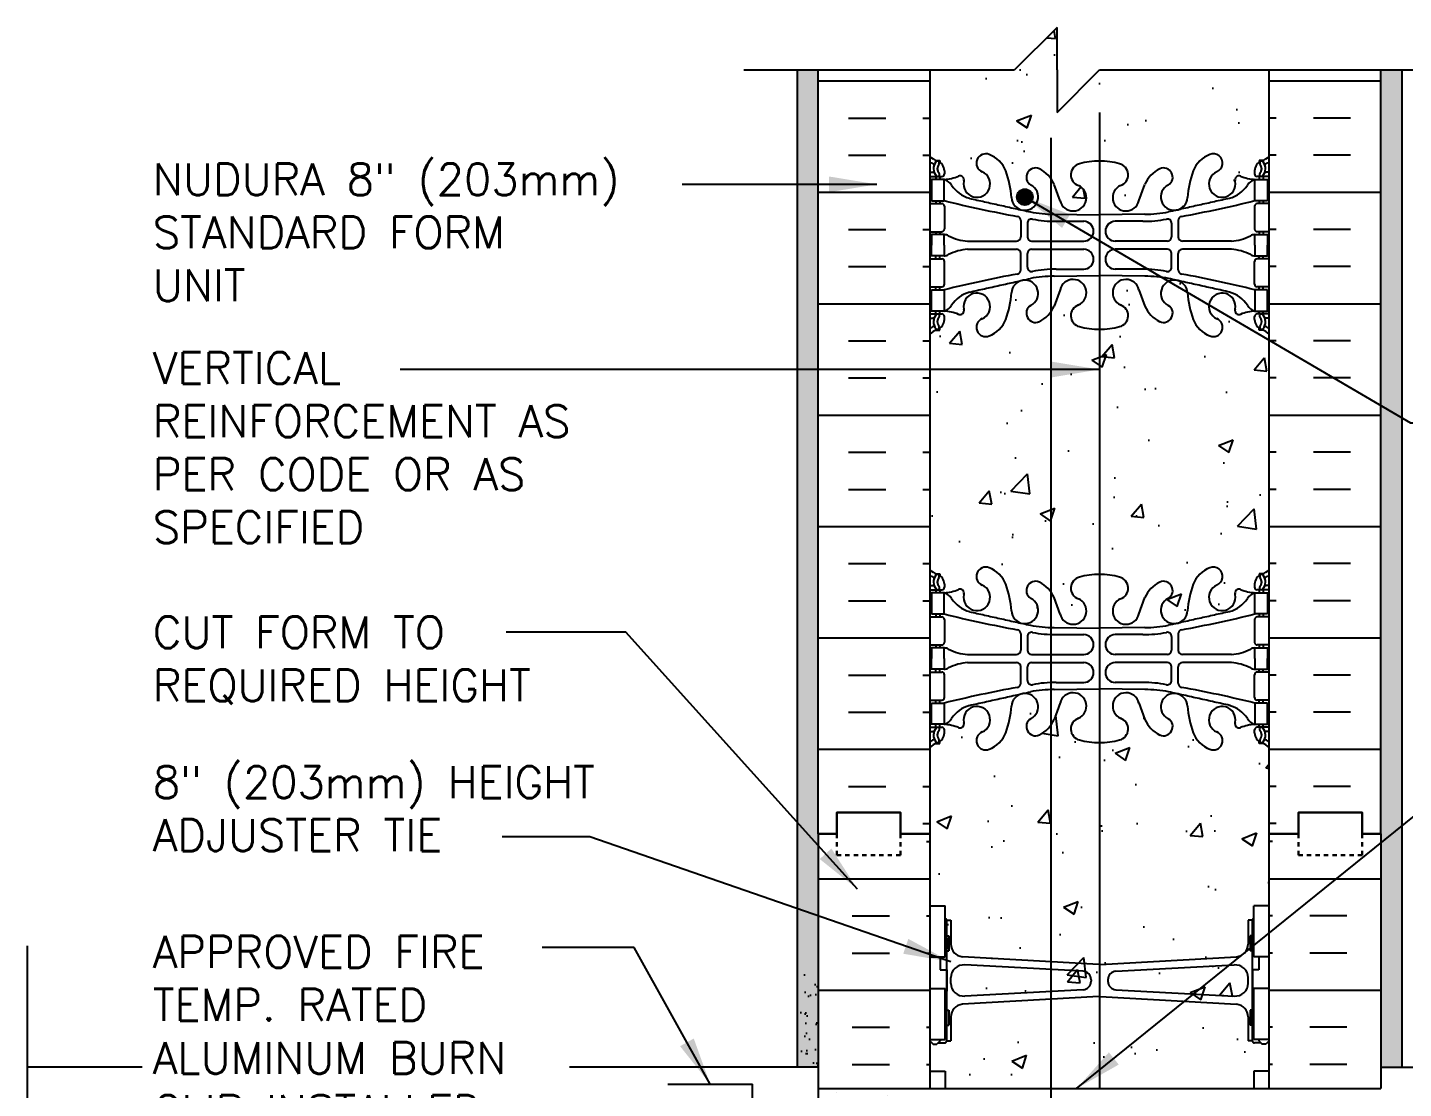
# Model space of a CAD drawing. Header units: inches. Extents: x 82.8 to 136.1, y 273.1 to 353.4.
# Drawn here: x 83.83 to 116.24, y 328.44 to 353.44 of the extents above; entities that cross this region are included whole.
import ezdxf

# ---------------------------------------------------------------- set-up
doc = ezdxf.new("R2010")
doc.units = ezdxf.units.IN
doc.header["$LTSCALE"] = 0.5
doc.header["$MEASUREMENT"] = 0
doc.linetypes.add('DASHED2', pattern=[0.375, 0.25, -0.125])
for name, color, linetype in [('HATCH', 12, 'Continuous'), ('line25', 2, 'Continuous'), ('LINE3', 3, 'Continuous'), ('LINE50', 5, 'Continuous'), ('LINE9', 9, 'Continuous'), ('TEXT', 4, 'Continuous'), ('Web_Edge', 9, 'Continuous')]:
    doc.layers.add(name, color=color, linetype=linetype)
doc.styles.add('DIM', font='romans.shx', dxfattribs={"width": 0.7})
doc.styles.get("Standard").update_dxf_attribs({"font": 'romans.shx'})
doc.dimstyles.new('ext_12', dxfattribs={"dimscale": 12, "dimtxt": 0.075, "dimasz": 0.09375, "dimexe": 0.09375, "dimexo": 0.0625, "dimgap": 0.0625, "dimtad": 1, "dimdec": 1, "dimzin": 2, "dimdsep": 46, "dimlunit": 4, "dimtxsty": 'DIM', "dimcen": 0.09, "dimdle": 0.09375, "dimclrt": 4, "dimadec": 0, "dimazin": 0, "dimtfac": 1, "dimtdec": 1, "dimtmove": 2, "dimatfit": 3, "dimfxl": 0, "dimfrac": 2, "dimtolj": 1, "dimtzin": 0, "dimarcsym": 0})
doc.dimstyles.get("Standard").update_dxf_attribs({"dimtxt": 0.18, "dimasz": 0.18, "dimexe": 0.18, "dimexo": 0.0625, "dimgap": 0.09, "dimtad": 0, "dimtih": 1, "dimtoh": 1, "dimdec": 4, "dimzin": 0, "dimdsep": 46, "dimtxsty": 'Standard', "dimcen": 0.09, "dimadec": 0, "dimazin": 0, "dimtfac": 1, "dimtdec": 4, "dimtofl": 0, "dimtmove": 0, "dimatfit": 3, "dimfxl": 0, "dimtolj": 1, "dimtzin": 0, "dimarcsym": 0})
pattern_1 = [(50, (0, 0), (3.5863, -0.31376), [0.375, -4.125]), (355, (0, 0), (-0.693757, 3.76096), [0.3, -3.3]), (100.4514, (0.299, -0.026), (2.892547, 3.447198), [0.3187, -3.50571]), (46.1842, (0, 1), (5.336205, -0.827595), [0.5625, -6.1875]), (96.6356, (0.4447, 0.931), (4.67331, 4.87059), [0.47805, -5.258565]), (351.1842, (0, 1), (4.67331, 4.87059), [0.45, -4.95]), (21, (0.5, 0.75), (2.984535, -2.013094), [0.375, -4.125]), (326, (0.5, 0.75), (1.216577, 3.62575), [0.3, -3.3]), (71.4514, (0.7487, 0.5822), (4.201113, 1.612652), [0.3187, -3.50571]), (37.5, (0, 0), (0.0607993, 1.6644693), [0, -3.26, 0, -3.35, 0, -3.3125]), (7.5, (0, 0), (1.315348, 1.9720586), [0, -1.91, 0, -3.185, 0, -1.2625]), (327.5, (-1.115, 0), (2.669112, -0.1127744), [0, -1.25, 0, -3.9, 0, -5.175]), (317.5, (-1.615, 0), (2.915931, 0.500525), [0, -1.625, 0, -2.59, 0, -3.675])]

# ---------------------------------------------------------------- blocks, each defined once
blk = doc.blocks.new('8 web')
at = {"layer": 'Web_Edge'}
for p, q in [((-3.854, 6.868), (-3.764, 6.868)), ((-3.764, 6.868), (-3.764, 6.827)), ((3.854, 6.868), (3.764, 6.868)), ((3.764, 6.868), (3.764, 6.827)), ((-4, 6.589), (-3.922, 6.589)), ((-4, 6.489), (-3.716, 6.489)), ((-3.854, 6.489), (-3.854, 6.419)), ((-3.764, 6.489), (-3.764, 6.419)), ((-3.654, 6.619), (-3.654, 6.552)), ((3.654, 6.619), (3.654, 6.552)), ((4, 6.489), (3.716, 6.489)), ((3.764, 6.489), (3.764, 6.419)), ((3.854, 6.489), (3.854, 6.419)), ((4, 6.589), (3.922, 6.589)), ((-0.929, 5.917), (-1.071, 6.304)), ((0.929, 5.917), (1.071, 6.304)), ((-4, 5.849), (-3.716, 5.849)), ((-3.854, 5.919), (-3.854, 5.849)), ((-3.764, 5.919), (-3.764, 5.849)), ((4, 5.849), (3.716, 5.849)), ((3.764, 5.919), (3.764, 5.849)), ((3.854, 5.919), (3.854, 5.849)), ((-3.654, 5.787), (-3.654, 5.252)), ((-1.067, 5.601), (0, 5.586)), ((1.067, 5.601), (0, 5.586)), ((3.654, 5.787), (3.654, 5.252)), ((-4, 5.189), (-3.716, 5.189)), ((-3.854, 5.189), (-3.854, 5.119)), ((-3.764, 5.189), (-3.764, 5.119)), ((-1.852, 5.45), (-1.852, 5.065)), ((-1.699, 5.387), (-1.699, 5.065)), ((-1.019, 5.433), (-0.372, 5.433)), ((1.019, 5.433), (0.372, 5.433)), ((1.699, 5.387), (1.699, 5.065)), ((1.852, 5.45), (1.852, 5.065)), ((4, 5.189), (3.716, 5.189)), ((3.764, 5.189), (3.764, 5.119)), ((3.854, 5.189), (3.854, 5.119)), ((-3.106, 4.964), (-1.952, 4.965)), ((-1.599, 4.965), (-0.372, 4.965)), ((1.599, 4.965), (0.372, 4.965)), ((3.106, 4.964), (1.952, 4.965)), ((-4, 4.549), (-3.716, 4.549)), ((-3.854, 4.549), (-3.854, 4.619)), ((-3.764, 4.549), (-3.764, 4.619)), ((-3.106, 4.775), (-1.952, 4.774)), ((-1.852, 4.289), (-1.852, 4.674)), ((-1.699, 4.351), (-1.699, 4.674)), ((-1.599, 4.774), (-0.372, 4.774)), ((1.599, 4.774), (0.372, 4.774)), ((1.699, 4.351), (1.699, 4.674)), ((1.852, 4.289), (1.852, 4.674)), ((3.106, 4.775), (1.952, 4.774)), ((4, 4.549), (3.716, 4.549)), ((3.764, 4.549), (3.764, 4.619)), ((3.854, 4.549), (3.854, 4.619)), ((-3.654, 3.952), (-3.654, 4.487)), ((-1.019, 4.305), (-0.372, 4.305)), ((1.019, 4.305), (0.372, 4.305)), ((3.654, 3.952), (3.654, 4.487)), ((-4, 3.889), (-3.716, 3.889)), ((-3.854, 3.819), (-3.854, 3.889)), ((-3.764, 3.819), (-3.764, 3.889)), ((-1.067, 4.138), (0, 4.153)), ((1.067, 4.138), (0, 4.153)), ((4, 3.889), (3.716, 3.889)), ((3.764, 3.819), (3.764, 3.889)), ((3.854, 3.819), (3.854, 3.889)), ((-0.929, 3.822), (-1.071, 3.435)), ((0.929, 3.822), (1.071, 3.435)), ((-4, 3.249), (-3.716, 3.249)), ((-3.854, 3.249), (-3.854, 3.319)), ((-3.764, 3.249), (-3.764, 3.319)), ((4, 3.249), (3.716, 3.249)), ((3.764, 3.249), (3.764, 3.319)), ((3.854, 3.249), (3.854, 3.319)), ((-4, 3.149), (-3.922, 3.149)), ((-3.654, 3.119), (-3.654, 3.187)), ((3.654, 3.119), (3.654, 3.187)), ((4, 3.149), (3.922, 3.149)), ((-3.854, 2.871), (-3.764, 2.871)), ((-3.764, 2.871), (-3.764, 2.912)), ((3.764, 2.871), (3.764, 2.912)), ((3.854, 2.871), (3.764, 2.871)), ((-3.854, -2.871), (-3.764, -2.871)), ((-3.764, -2.871), (-3.764, -2.912)), ((3.854, -2.871), (3.764, -2.871)), ((3.764, -2.871), (3.764, -2.912)), ((-4, -3.149), (-3.922, -3.149)), ((-3.654, -3.119), (-3.654, -3.187)), ((3.654, -3.119), (3.654, -3.187)), ((4, -3.149), (3.922, -3.149)), ((-4, -3.249), (-3.716, -3.249)), ((-3.854, -3.249), (-3.854, -3.319)), ((-3.764, -3.249), (-3.764, -3.319)), ((-0.929, -3.822), (-1.071, -3.435)), ((0.929, -3.822), (1.071, -3.435)), ((4, -3.249), (3.716, -3.249)), ((3.764, -3.249), (3.764, -3.319)), ((3.854, -3.249), (3.854, -3.319)), ((-3.854, -3.819), (-3.854, -3.889)), ((-3.764, -3.819), (-3.764, -3.889)), ((3.764, -3.819), (3.764, -3.889)), ((3.854, -3.819), (3.854, -3.889)), ((-4, -3.889), (-3.716, -3.889)), ((-3.654, -3.952), (-3.654, -4.487)), ((-1.067, -4.138), (0, -4.153)), ((1.067, -4.138), (0, -4.153)), ((3.654, -3.952), (3.654, -4.487)), ((4, -3.889), (3.716, -3.889)), ((-1.852, -4.289), (-1.852, -4.674)), ((-1.699, -4.351), (-1.699, -4.674)), ((-1.019, -4.305), (-0.372, -4.305)), ((1.019, -4.305), (0.372, -4.305)), ((1.699, -4.351), (1.699, -4.674)), ((1.852, -4.289), (1.852, -4.674)), ((-4, -4.549), (-3.716, -4.549)), ((-3.854, -4.549), (-3.854, -4.619)), ((-3.764, -4.549), (-3.764, -4.619)), ((-3.106, -4.775), (-1.952, -4.774)), ((-1.599, -4.774), (-0.372, -4.774)), ((1.599, -4.774), (0.372, -4.774)), ((3.106, -4.775), (1.952, -4.774)), ((4, -4.549), (3.716, -4.549)), ((3.764, -4.549), (3.764, -4.619)), ((3.854, -4.549), (3.854, -4.619)), ((-3.854, -5.189), (-3.854, -5.119)), ((-3.764, -5.189), (-3.764, -5.119)), ((-3.106, -4.964), (-1.952, -4.965)), ((-1.852, -5.45), (-1.852, -5.065)), ((-1.699, -5.387), (-1.699, -5.065)), ((-1.599, -4.965), (-0.372, -4.965)), ((1.599, -4.965), (0.372, -4.965)), ((1.699, -5.387), (1.699, -5.065)), ((1.852, -5.45), (1.852, -5.065)), ((3.106, -4.964), (1.952, -4.965)), ((3.764, -5.189), (3.764, -5.119)), ((3.854, -5.189), (3.854, -5.119)), ((-4, -5.189), (-3.716, -5.189)), ((-3.654, -5.787), (-3.654, -5.252)), ((-1.019, -5.433), (-0.372, -5.433)), ((1.019, -5.433), (0.372, -5.433)), ((3.654, -5.787), (3.654, -5.252)), ((4, -5.189), (3.716, -5.189)), ((-1.067, -5.601), (0, -5.586)), ((1.067, -5.601), (0, -5.586)), ((-4, -5.849), (-3.716, -5.849)), ((-3.854, -5.919), (-3.854, -5.849)), ((-3.764, -5.919), (-3.764, -5.849)), ((-0.929, -5.917), (-1.071, -6.304)), ((0.929, -5.917), (1.071, -6.304)), ((4, -5.849), (3.716, -5.849)), ((3.764, -5.919), (3.764, -5.849)), ((3.854, -5.919), (3.854, -5.849)), ((-3.854, -6.489), (-3.854, -6.419)), ((-3.764, -6.489), (-3.764, -6.419)), ((3.764, -6.489), (3.764, -6.419)), ((3.854, -6.489), (3.854, -6.419)), ((-4, -6.489), (-3.716, -6.489)), ((-4, -6.589), (-3.922, -6.589)), ((-3.654, -6.619), (-3.654, -6.552)), ((3.654, -6.619), (3.654, -6.552)), ((4, -6.489), (3.716, -6.489)), ((4, -6.589), (3.922, -6.589)), ((-3.854, -6.868), (-3.764, -6.868)), ((-3.764, -6.868), (-3.764, -6.827)), ((3.764, -6.868), (3.764, -6.827)), ((3.854, -6.868), (3.764, -6.868))]:
    blk.add_line(p, q, dxfattribs=at)
for points in [[(-3.959, 5.919), (-3.659, 5.919), (-3.659, 6.419), (-3.959, 6.419)], [(3.959, 5.919), (3.659, 5.919), (3.659, 6.419), (3.959, 6.419)], [(-3.959, 3.819), (-3.659, 3.819), (-3.659, 3.319), (-3.959, 3.319)], [(3.959, 3.819), (3.659, 3.819), (3.659, 3.319), (3.959, 3.319)], [(-3.959, -3.819), (-3.659, -3.819), (-3.659, -3.319), (-3.959, -3.319)], [(3.959, -3.819), (3.659, -3.819), (3.659, -3.319), (3.959, -3.319)], [(-3.959, -5.919), (-3.659, -5.919), (-3.659, -6.419), (-3.959, -6.419)], [(3.959, -5.919), (3.659, -5.919), (3.659, -6.419), (3.959, -6.419)]]:
    blk.add_lwpolyline(points, close=True, dxfattribs=at)
for points in [[(-3.659, 4.869), (-3.659, 5.119), (-3.959, 5.119), (-3.959, 4.869)], [(-3.659, 4.869), (-3.659, 4.619), (-3.959, 4.619), (-3.959, 4.869)], [(3.659, 4.869), (3.659, 5.119), (3.959, 5.119), (3.959, 4.869)], [(3.659, 4.869), (3.659, 4.619), (3.959, 4.619), (3.959, 4.869)], [(-3.659, -4.869), (-3.659, -4.619), (-3.959, -4.619), (-3.959, -4.869)], [(3.659, -4.869), (3.659, -4.619), (3.959, -4.619), (3.959, -4.869)], [(-3.659, -4.869), (-3.659, -5.119), (-3.959, -5.119), (-3.959, -4.869)], [(3.659, -4.869), (3.659, -5.119), (3.959, -5.119), (3.959, -4.869)]]:
    blk.add_lwpolyline(points, dxfattribs=at)
for centre, radius, start, end in [((-3.654, 7.327), 0.5, 226.2109, 250.5288), ((-3.654, 7.327), 0.6, 234.7832, 245.0748), ((-3.66, 6.674), 0.25, 140.1145, 222.4609), ((-3.818, 6.805), 0.045, 321.448, 139.1879), ((-3.904, 6.619), 0.25, 0, 70.5288), ((-2.681, 6.804), 0.22, 68.1963, 248.1963), ((-2.839, 6.375), 0.677, 21.1239, 69.3197), ((-0.012, 5.096), 1.754, 89.6229, 105.2918), ((0.012, 5.096), 1.754, 74.7082, 90.3771), ((2.839, 6.375), 0.677, 110.6803, 158.8761), ((2.681, 6.804), 0.22, 291.8037, 111.8037), ((3.904, 6.619), 0.25, 109.4712, 180), ((3.818, 6.805), 0.045, 40.8121, 218.552), ((3.654, 7.327), 0.5, 289.4712, 313.7891), ((3.66, 6.674), 0.25, 317.5391, 39.8855), ((3.654, 7.327), 0.6, 294.9252, 305.2168), ((-3.922, 6.609), 0.0196, 269.4032, 15.4901), ((-3.916, 6.764), 0.021, 343.464, 63.9957), ((-3.812, 6.536), 0.045, 222.4609, 42.4609), ((-3.66, 6.674), 0.16, 140.0001, 222.4609), ((-3.716, 6.552), 0.0625, 270, 0), ((-3.714, 7.415), 0.997, 273.1538, 293.1467), ((-3.288, 6.408), 0.0968, 340.1551, 110.4331), ((-2.89, 6.313), 0.314, 168.5886, 66.1916), ((-4.43, 5.81), 2.365, 4.3895, 20.0015), ((-1.507, 6.473), 0.217, 65.5264, 238.537), ((-1.758, 6.003), 0.75, 23.6938, 62.9705), ((-0.406, 6.529), 0.268, 104.7892, 250.0338), ((0.406, 6.529), 0.268, 289.9662, 75.2108), ((1.758, 6.003), 0.75, 117.0295, 156.3062), ((1.507, 6.473), 0.217, 301.463, 114.4736), ((4.43, 5.81), 2.365, 159.9985, 175.6105), ((2.89, 6.313), 0.314, 113.8084, 11.4114), ((3.288, 6.408), 0.0968, 69.5669, 199.8449), ((3.714, 7.415), 0.997, 246.8533, 266.8462), ((3.716, 6.552), 0.0625, 180, 270), ((3.812, 6.536), 0.045, 137.5391, 317.5391), ((3.66, 6.674), 0.16, 317.5391, 39.9999), ((3.916, 6.764), 0.021, 116.0043, 196.536), ((3.922, 6.609), 0.0196, 164.5099, 270.5968), ((-3.781, 6.077), 0.364, 34.9775, 70.3387), ((-2.858, 6.688), 0.743, 212.7919, 253.8107), ((-1.759, 6.006), 0.314, 182.7357, 63.9348), ((-0.624, 5.99), 0.314, 193.4146, 66.1916), ((0.624, 5.99), 0.314, 113.8084, 346.5854), ((1.759, 6.006), 0.314, 116.0652, 357.2643), ((2.858, 6.688), 0.743, 286.1893, 327.2081), ((3.781, 6.077), 0.364, 109.6613, 145.0225), ((-3.716, 5.787), 0.0625, 0, 90), ((3.15, 33.34), 28.253, 256.0552, 259.6343), ((-3.15, 33.34), 28.253, 280.3657, 283.9448), ((3.716, 5.787), 0.0625, 90, 180), ((-1.952, 5.45), 0.1, 360, 79.6343), ((-1.072, 8.585), 2.984, 259.2546, 270.0995), ((1.072, 8.585), 2.984, 269.9005, 280.7454), ((1.952, 5.45), 0.1, 100.3657, 180), ((-3.716, 5.252), 0.0625, 270, 0), ((-1.599, 5.387), 0.1, 79.2546, 180), ((-1.024, 8.417), 2.984, 259.2546, 270.0995), ((-0.372, 5.199), 0.234, 270, 90), ((0.372, 5.199), 0.234, 90, 270), ((1.024, 8.417), 2.984, 269.9005, 280.7454), ((1.599, 5.387), 0.1, 0, 100.7454), ((3.716, 5.252), 0.0625, 180, 270), ((-3.663, 4.901), 0.219, 60.4937, 88.92), ((-3.021, 6.121), 1.16, 242.5844, 265.8032), ((-1.952, 5.065), 0.1, 270.0388, 360), ((-1.599, 5.065), 0.1, 180, 270), ((1.599, 5.065), 0.1, 270, 0), ((1.952, 5.065), 0.1, 180, 269.9612), ((3.021, 6.121), 1.16, 274.1968, 297.4156), ((3.663, 4.901), 0.219, 91.08, 119.5063), ((-3.716, 4.487), 0.0625, 0, 90), ((-3.663, 4.838), 0.219, 271.08, 299.5063), ((-3.021, 3.618), 1.16, 94.1968, 117.4156), ((-1.952, 4.674), 0.1, 0, 89.9612), ((-1.599, 4.674), 0.1, 90, 180), ((-0.372, 4.54), 0.234, 270, 90), ((0.372, 4.54), 0.234, 90, 270), ((1.599, 4.674), 0.1, 0, 90), ((1.952, 4.674), 0.1, 90.0388, 180), ((3.021, 3.618), 1.16, 62.5844, 85.8032), ((3.663, 4.838), 0.219, 240.4937, 268.92), ((3.716, 4.487), 0.0625, 90, 180), ((-1.952, 4.289), 0.1, 280.3657, 0), ((-1.599, 4.351), 0.1, 180, 280.7454), ((-1.024, 1.322), 2.984, 89.9005, 100.7454), ((1.024, 1.322), 2.984, 79.2546, 90.0995), ((1.599, 4.351), 0.1, 259.2546, 0), ((1.952, 4.289), 0.1, 180, 259.6343), ((-3.716, 3.952), 0.0625, 270, 0), ((3.15, -23.601), 28.253, 100.3657, 103.9448), ((-1.759, 3.733), 0.314, 296.0652, 177.2643), ((-1.072, 1.154), 2.984, 89.9005, 100.7454), ((-0.624, 3.749), 0.314, 293.8084, 166.5854), ((0.624, 3.749), 0.314, 13.4146, 246.1916), ((1.072, 1.154), 2.984, 79.2546, 90.0995), ((1.759, 3.733), 0.314, 2.7357, 243.9348), ((-3.15, -23.601), 28.253, 76.0552, 79.6343), ((3.716, 3.952), 0.0625, 180, 270), ((-2.858, 3.051), 0.743, 106.1893, 147.2081), ((-2.89, 3.426), 0.314, 293.8084, 191.4114), ((-4.43, 3.929), 2.365, 339.9985, 355.6105), ((4.43, 3.929), 2.365, 184.3895, 200.0015), ((2.89, 3.426), 0.314, 348.5886, 246.1916), ((2.858, 3.051), 0.743, 32.7919, 73.8107), ((-3.812, 3.203), 0.045, 317.5391, 137.5391), ((-3.716, 3.187), 0.0625, 360, 90), ((-3.781, 3.662), 0.364, 289.6613, 325.0225), ((-3.714, 2.324), 0.997, 66.8533, 86.8462), ((-3.288, 3.331), 0.0968, 249.5669, 19.8449), ((-1.507, 3.266), 0.217, 121.463, 294.4736), ((-1.758, 3.736), 0.75, 297.0295, 336.3062), ((-0.406, 3.21), 0.268, 109.9662, 255.2108), ((0.406, 3.21), 0.268, 284.7892, 70.0338), ((1.758, 3.736), 0.75, 203.6938, 242.9705), ((1.507, 3.266), 0.217, 245.5264, 58.537), ((3.288, 3.331), 0.0968, 160.1551, 290.4331), ((3.714, 2.324), 0.997, 93.1538, 113.1467), ((3.781, 3.662), 0.364, 214.9775, 250.3387), ((3.716, 3.187), 0.0625, 90, 180), ((3.812, 3.203), 0.045, 42.4609, 222.4609), ((-3.654, 2.412), 0.6, 114.9252, 125.2168), ((-3.922, 3.13), 0.0196, 344.5099, 90.5968), ((-3.66, 3.065), 0.25, 137.5391, 219.8855), ((-3.916, 2.975), 0.021, 296.0043, 16.536), ((-3.818, 2.934), 0.045, 220.8121, 38.552), ((-3.904, 3.119), 0.25, 289.4712, 360), ((-3.66, 3.065), 0.16, 137.5391, 219.9999), ((-2.681, 2.935), 0.22, 111.8037, 291.8037), ((-2.839, 3.364), 0.677, 290.6803, 338.8761), ((-0.012, 4.643), 1.754, 254.7082, 270.3771), ((0.012, 4.643), 1.754, 269.6229, 285.2918), ((2.839, 3.364), 0.677, 201.1239, 249.3197), ((2.681, 2.935), 0.22, 248.1963, 68.1963), ((3.904, 3.119), 0.25, 180, 250.5288), ((3.818, 2.934), 0.045, 141.448, 319.1879), ((3.66, 3.065), 0.16, 320.0001, 42.4609), ((3.66, 3.065), 0.25, 320.1145, 42.4609), ((3.916, 2.975), 0.021, 163.464, 243.9957), ((3.922, 3.13), 0.0196, 89.4032, 195.4901), ((3.654, 2.412), 0.6, 54.7832, 65.0748), ((-3.654, 2.412), 0.5, 109.4712, 133.7891), ((3.654, 2.412), 0.5, 46.2109, 70.5288), ((-3.654, -2.412), 0.5, 226.2109, 250.5288), ((-3.654, -2.412), 0.6, 234.7832, 245.0748), ((-3.66, -3.065), 0.25, 140.1145, 222.4609), ((-3.818, -2.934), 0.045, 321.448, 139.1879), ((-3.904, -3.119), 0.25, 0, 70.5288), ((-2.681, -2.935), 0.22, 68.1963, 248.1963), ((-2.839, -3.364), 0.677, 21.1239, 69.3197), ((-0.012, -4.643), 1.754, 89.6229, 105.2918), ((0.012, -4.643), 1.754, 74.7082, 90.3771), ((2.839, -3.364), 0.677, 110.6803, 158.8761), ((2.681, -2.935), 0.22, 291.8037, 111.8037), ((3.904, -3.119), 0.25, 109.4712, 180), ((3.818, -2.934), 0.045, 40.8121, 218.552), ((3.654, -2.412), 0.5, 289.4712, 313.7891), ((3.66, -3.065), 0.25, 317.5391, 39.8855), ((3.654, -2.412), 0.6, 294.9252, 305.2168), ((-3.922, -3.13), 0.0196, 269.4032, 15.4901), ((-3.916, -2.975), 0.021, 343.464, 63.9957), ((-3.812, -3.203), 0.045, 222.4609, 42.4609), ((-3.66, -3.065), 0.16, 140.0001, 222.4609), ((-3.716, -3.187), 0.0625, 270, 0), ((-3.714, -2.324), 0.997, 273.1538, 293.1467), ((-3.288, -3.331), 0.0968, 340.1551, 110.4331), ((-2.89, -3.426), 0.314, 168.5886, 66.1916), ((-4.43, -3.929), 2.365, 4.3895, 20.0015), ((-1.507, -3.266), 0.217, 65.5264, 238.537), ((-1.758, -3.736), 0.75, 23.6938, 62.9705), ((-0.406, -3.21), 0.268, 104.7892, 250.0338), ((0.406, -3.21), 0.268, 289.9662, 75.2108), ((1.758, -3.736), 0.75, 117.0295, 156.3062), ((1.507, -3.266), 0.217, 301.463, 114.4736), ((4.43, -3.929), 2.365, 159.9985, 175.6105), ((2.89, -3.426), 0.314, 113.8084, 11.4114), ((3.288, -3.331), 0.0968, 69.5669, 199.8449), ((3.714, -2.324), 0.997, 246.8533, 266.8462), ((3.716, -3.187), 0.0625, 180, 270), ((3.812, -3.203), 0.045, 137.5391, 317.5391), ((3.66, -3.065), 0.16, 317.5391, 39.9999), ((3.916, -2.975), 0.021, 116.0043, 196.536), ((3.922, -3.13), 0.0196, 164.5099, 270.5968), ((-3.781, -3.662), 0.364, 34.9775, 70.3387), ((-2.858, -3.051), 0.743, 212.7919, 253.8107), ((-1.759, -3.733), 0.314, 182.7357, 63.9348), ((-0.624, -3.749), 0.314, 193.4146, 66.1916), ((0.624, -3.749), 0.314, 113.8084, 346.5854), ((1.759, -3.733), 0.314, 116.0652, 357.2643), ((2.858, -3.051), 0.743, 286.1893, 327.2081), ((3.781, -3.662), 0.364, 109.6613, 145.0225), ((3.15, 23.601), 28.253, 256.0552, 259.6343), ((-3.15, 23.601), 28.253, 280.3657, 283.9448), ((-3.716, -3.952), 0.0625, 0, 90), ((-1.952, -4.289), 0.1, 360, 79.6343), ((-1.072, -1.154), 2.984, 259.2546, 270.0995), ((1.072, -1.154), 2.984, 269.9005, 280.7454), ((1.952, -4.289), 0.1, 100.3657, 180), ((3.716, -3.952), 0.0625, 90, 180), ((-3.716, -4.487), 0.0625, 270, 0), ((-1.599, -4.351), 0.1, 79.2546, 180), ((-1.024, -1.322), 2.984, 259.2546, 270.0995), ((-0.372, -4.54), 0.234, 270, 90), ((0.372, -4.54), 0.234, 90, 270), ((1.024, -1.322), 2.984, 269.9005, 280.7454), ((1.599, -4.351), 0.1, 0, 100.7454), ((3.716, -4.487), 0.0625, 180, 270), ((-3.663, -4.838), 0.219, 60.4937, 88.92), ((-3.021, -3.618), 1.16, 242.5844, 265.8032), ((-1.952, -4.674), 0.1, 270.0388, 360), ((-1.599, -4.674), 0.1, 180, 270), ((1.599, -4.674), 0.1, 270, 0), ((1.952, -4.674), 0.1, 180, 269.9612), ((3.021, -3.618), 1.16, 274.1968, 297.4156), ((3.663, -4.838), 0.219, 91.08, 119.5063), ((-3.663, -4.901), 0.219, 271.08, 299.5063), ((-3.021, -6.121), 1.16, 94.1968, 117.4156), ((-1.952, -5.065), 0.1, 0, 89.9612), ((-1.599, -5.065), 0.1, 90, 180), ((-0.372, -5.199), 0.234, 270, 90), ((0.372, -5.199), 0.234, 90, 270), ((1.599, -5.065), 0.1, 0, 90), ((1.952, -5.065), 0.1, 90.0388, 180), ((3.021, -6.121), 1.16, 62.5844, 85.8032), ((3.663, -4.901), 0.219, 240.4937, 268.92), ((-3.716, -5.252), 0.0625, 0, 90), ((-1.952, -5.45), 0.1, 280.3657, 0), ((-1.599, -5.387), 0.1, 180, 280.7454), ((-1.024, -8.417), 2.984, 89.9005, 100.7454), ((1.024, -8.417), 2.984, 79.2546, 90.0995), ((1.599, -5.387), 0.1, 259.2546, 0), ((1.952, -5.45), 0.1, 180, 259.6343), ((3.716, -5.252), 0.0625, 90, 180), ((-3.716, -5.787), 0.0625, 270, 0), ((3.15, -33.34), 28.253, 100.3657, 103.9448), ((-1.759, -6.006), 0.314, 296.0652, 177.2643), ((-1.072, -8.585), 2.984, 89.9005, 100.7454), ((-0.624, -5.99), 0.314, 293.8084, 166.5854), ((0.624, -5.99), 0.314, 13.4146, 246.1916), ((1.072, -8.585), 2.984, 79.2546, 90.0995), ((1.759, -6.006), 0.314, 2.7357, 243.9348), ((-3.15, -33.34), 28.253, 76.0552, 79.6343), ((3.716, -5.787), 0.0625, 180, 270), ((-2.858, -6.688), 0.743, 106.1893, 147.2081), ((-2.89, -6.313), 0.314, 293.8084, 191.4114), ((-4.43, -5.81), 2.365, 339.9985, 355.6105), ((4.43, -5.81), 2.365, 184.3895, 200.0015), ((2.89, -6.313), 0.314, 348.5886, 246.1916), ((2.858, -6.688), 0.743, 32.7919, 73.8107), ((-3.781, -6.077), 0.364, 289.6613, 325.0225), ((-3.714, -7.415), 0.997, 66.8533, 86.8462), ((-3.288, -6.408), 0.0968, 249.5669, 19.8449), ((-1.507, -6.473), 0.217, 121.463, 294.4736), ((-1.758, -6.003), 0.75, 297.0295, 336.3062), ((-0.406, -6.529), 0.268, 109.9662, 255.2108), ((0.406, -6.529), 0.268, 284.7892, 70.0338), ((1.758, -6.003), 0.75, 203.6938, 242.9705), ((1.507, -6.473), 0.217, 245.5264, 58.537), ((3.288, -6.408), 0.0968, 160.1551, 290.4331), ((3.714, -7.415), 0.997, 93.1538, 113.1467), ((3.781, -6.077), 0.364, 214.9775, 250.3387), ((-3.654, -7.327), 0.6, 114.9252, 125.2168), ((-3.922, -6.609), 0.0196, 344.5099, 90.5968), ((-3.66, -6.674), 0.25, 137.5391, 219.8855), ((-3.916, -6.764), 0.021, 296.0043, 16.536), ((-3.818, -6.805), 0.045, 220.8121, 38.552), ((-3.812, -6.536), 0.045, 317.5391, 137.5391), ((-3.904, -6.619), 0.25, 289.4712, 360), ((-3.66, -6.674), 0.16, 137.5391, 219.9999), ((-3.716, -6.552), 0.0625, 360, 90), ((-2.681, -6.804), 0.22, 111.8037, 291.8037), ((-2.839, -6.375), 0.677, 290.6803, 338.8761), ((-0.012, -5.096), 1.754, 254.7082, 270.3771), ((0.012, -5.096), 1.754, 269.6229, 285.2918), ((2.839, -6.375), 0.677, 201.1239, 249.3197), ((2.681, -6.804), 0.22, 248.1963, 68.1963), ((3.716, -6.552), 0.0625, 90, 180), ((3.904, -6.619), 0.25, 180, 250.5288), ((3.812, -6.536), 0.045, 42.4609, 222.4609), ((3.818, -6.805), 0.045, 141.448, 319.1879), ((3.66, -6.674), 0.16, 320.0001, 42.4609), ((3.66, -6.674), 0.25, 320.1145, 42.4609), ((3.916, -6.764), 0.021, 163.464, 243.9957), ((3.922, -6.609), 0.0196, 89.4032, 195.4901), ((3.654, -7.327), 0.6, 54.7832, 65.0748), ((-3.654, -7.327), 0.5, 109.4712, 133.7891), ((3.654, -7.327), 0.5, 46.2109, 70.5288)]:
    blk.add_arc(centre, radius, start, end, dxfattribs=at)
for points in [[(-3.066, 5.974), (-1.628, 5.654)], [(3.066, 5.974), (1.628, 5.654)], [(-3.066, 3.765), (-1.628, 4.085)], [(3.066, 3.765), (1.628, 4.085)], [(-3.066, -3.765), (-1.628, -4.085)], [(3.066, -3.765), (1.628, -4.085)], [(-3.066, -5.974), (-1.628, -5.654)], [(3.066, -5.974), (1.628, -5.654)]]:
    blk.add_open_spline(points, degree=1, dxfattribs=at)

msp = doc.modelspace()

# ---------------------------------------------------------------- hatches: boundary and pattern name
h = msp.add_hatch()
h.set_pattern_fill('AR-CONC', color=256, scale=0.5, style=0)
h.set_pattern_definition([(50, (0, 0), (3.5863, -0.31376), [0.375, -4.125]), (355, (0, 0), (-0.693757, 3.76096), [0.3, -3.3]), (100.4514, (0.299, -0.026), (2.892547, 3.447198), [0.3187, -3.50571]), (46.1842, (0, 1), (5.336205, -0.827595), [0.5625, -6.1875]), (96.6356, (0.4447, 0.931), (4.67331, 4.87059), [0.47805, -5.258565]), (351.1842, (0, 1), (4.67331, 4.87059), [0.45, -4.95]), (21, (0.5, 0.75), (2.984535, -2.013094), [0.375, -4.125]), (326, (0.5, 0.75), (1.216577, 3.62575), [0.3, -3.3]), (71.4514, (0.7487, 0.5822), (4.201113, 1.612652), [0.3187, -3.50571]), (37.5, (0, 0), (0.0607993, 1.6644693), [0, -3.26, 0, -3.35, 0, -3.3125]), (7.5, (0, 0), (1.315348, 1.972059), [0, -1.91, 0, -3.185, 0, -1.2625]), (327.5, (-1.115, 0), (2.669112, -0.1127744), [0, -1.25, 0, -3.9, 0, -5.175]), (317.5, (-1.615, 0), (2.915931, 0.500525), [0, -1.625, 0, -2.59, 0, -3.675])])
h.paths.add_polyline_path([(110.766, 339.507, -0.414214), (110.828, 339.569), (110.876, 339.569), (110.876, 339.639), (110.771, 339.639, 0.036537), (110.627, 339.616), (108.415, 339.134, 0.897292), (108.465, 338.679), (110.061, 338.679, 0.097844), (110.667, 338.811, -0.134256), (110.779, 338.839), (110.876, 338.839), (110.876, 338.909), (110.828, 338.909, -0.414214), (110.766, 338.972)])
at = {"layer": 'HATCH'}
h = msp.add_hatch(dxfattribs=at)
h.set_pattern_fill('AR-CONC', color=256, scale=0.5, style=0)
h.set_pattern_definition(pattern_1)
h.paths.add_polyline_path([(113.076, 352.436), (109.076, 352.436), (108.076, 351.436), (108.076, 352.436), (108.076, 353.436), (107.076, 352.436), (105.076, 352.436), (105.076, 350.401, 0.088416), (105.222, 350.304), (105.312, 350.304), (105.312, 350.262, -0.249069), (105.422, 350.055), (105.422, 349.988, -0.414214), (105.359, 349.925), (105.312, 349.925), (105.312, 349.855), (105.417, 349.855, 0.085348), (105.746, 349.931, -0.669601), (105.879, 349.81, 2.087231), (106.313, 350.035, -1), (106.476, 350.444, -0.21345), (106.868, 350.054, -0.069923), (107.005, 349.411, 1.629604), (107.476, 349.712, -1.059167), (107.682, 350.094, -0.16372), (108.004, 349.74), (108.147, 349.353, 1.612474), (108.578, 349.712, -0.734872), (108.602, 350.224, -0.068475), (109.076, 350.286, -0.068475), (109.55, 350.224, -0.734872), (109.573, 349.712, 1.612474), (110.004, 349.353), (110.147, 349.74, -0.16372), (110.469, 350.094, -1.059167), (110.675, 349.712, 1.629604), (111.146, 349.411, -0.069923), (111.283, 350.054, -0.21345), (111.675, 350.444, -1), (111.839, 350.035, 2.087231), (112.273, 349.81, -0.669601), (112.405, 349.931, 0.085348), (112.735, 349.855), (112.84, 349.855), (112.84, 349.925), (112.792, 349.925, -0.414214), (112.73, 349.988), (112.73, 350.055, -0.249069), (112.84, 350.262), (112.84, 350.304), (112.93, 350.304, 0.088416), (113.076, 350.401)])
h = msp.add_hatch(dxfattribs=at)
h.set_pattern_fill('INSUL', color=256, scale=7, style=0)
h.set_pattern_definition([(0, (-2821.086, -62.574), (0, 2.625), []), (0, (-2821.086, -61.699), (0, 2.625), [0.875, -0.875]), (0, (-2821.086, -60.824), (0, 2.625), [0.875, -0.875])])
h.paths.add_polyline_path([(102.451, 334.436), (102.888, 334.436), (102.888, 334.936), (104.388, 334.936), (104.388, 334.436), (105.076, 334.436), (105.076, 352.436), (104.388, 352.436), (104.388, 352.936), (102.888, 352.936), (102.888, 352.436), (102.451, 352.436)])
h = msp.add_hatch(dxfattribs=at)
h.set_pattern_fill('INSUL', color=256, scale=7, style=0)
h.set_pattern_definition([(180, (3039.2373, -62.574), (0, 2.625), []), (180, (3039.2373, -61.699), (0, 2.625), [0.875, -0.875]), (180, (3039.2373, -60.824), (0, 2.625), [0.875, -0.875])])
h.paths.add_polyline_path([(115.701, 334.436), (115.263, 334.436), (115.263, 334.936), (113.763, 334.936), (113.763, 334.436), (113.076, 334.436), (113.076, 352.436), (113.763, 352.436), (113.763, 352.936), (115.263, 352.936), (115.263, 352.436), (115.701, 352.436)])
h = msp.add_hatch(dxfattribs=at)
h.set_pattern_fill('AR-SAND', color=256, scale=0.25, style=0)
h.paths.add_polyline_path([(102.451, 352.436), (101.951, 352.436), (101.951, 328.936), (102.451, 328.936), (102.451, 334.436), (102.451, 334.436)])
h = msp.add_hatch(dxfattribs=at)
h.set_pattern_fill('AR-SAND', color=256, scale=0.25, style=0)
h.paths.add_polyline_path([(116.201, 352.436), (115.701, 352.436), (115.701, 334.436), (115.701, 334.436), (115.701, 328.936), (116.201, 328.936)])
h = msp.add_hatch(dxfattribs=at)
h.set_pattern_fill('AR-CONC', color=256, scale=0.5, style=0)
h.set_pattern_definition(pattern_1)
h.paths.add_polyline_path([(113.076, 346.209, 0.088416), (112.93, 346.306), (112.84, 346.306), (112.84, 346.348, -0.249069), (112.73, 346.555), (112.73, 346.623, -0.414214), (112.792, 346.685), (112.84, 346.685), (112.84, 346.755), (112.735, 346.755, 0.085348), (112.405, 346.68, -0.669601), (112.273, 346.8, 2.087231), (111.839, 346.575, -1), (111.675, 346.166, -0.21345), (111.283, 346.556, -0.069923), (111.146, 347.199, 1.629604), (110.675, 346.898, -1.059167), (110.469, 346.516, -0.16372), (110.147, 346.87), (110.004, 347.257, 1.612474), (109.573, 346.898, -0.734872), (109.55, 346.387, -0.068475), (109.076, 346.324, -0.068475), (108.602, 346.387, -0.734872), (108.578, 346.898, 1.612474), (108.147, 347.257), (108.004, 346.87, -0.16372), (107.682, 346.516, -1.059167), (107.476, 346.898, 1.629604), (107.005, 347.199, -0.069923), (106.868, 346.556, -0.21345), (106.476, 346.166, -1), (106.313, 346.575, 2.087231), (105.879, 346.8, -0.669601), (105.746, 346.68, 0.085348), (105.417, 346.755), (105.312, 346.755), (105.312, 346.685), (105.359, 346.685, -0.414214), (105.422, 346.623), (105.422, 346.555, -0.249069), (105.312, 346.348), (105.312, 346.306), (105.222, 346.306, 0.088416), (105.076, 346.209), (105.076, 340.662, 0.088416), (105.222, 340.565), (105.312, 340.565), (105.312, 340.523, -0.249069), (105.422, 340.316), (105.422, 340.249, -0.414214), (105.359, 340.186), (105.312, 340.186), (105.312, 340.116), (105.417, 340.116, 0.085348), (105.746, 340.192, -0.669601), (105.879, 340.071, 2.087231), (106.313, 340.296, -1), (106.476, 340.705, -0.21345), (106.868, 340.316, -0.069923), (107.005, 339.672, 1.629604), (107.476, 339.973, -1.059167), (107.682, 340.355, -0.16372), (108.004, 340.001), (108.147, 339.614, 1.612474), (108.578, 339.974, -0.734872), (108.602, 340.485, -0.068475), (109.076, 340.547, -0.068475), (109.55, 340.485, -0.734872), (109.573, 339.974, 1.612474), (110.004, 339.614), (110.147, 340.001, -0.16372), (110.469, 340.355, -1.059167), (110.675, 339.973, 1.629604), (111.146, 339.672, -0.069923), (111.283, 340.316, -0.21345), (111.675, 340.705, -1), (111.839, 340.296, 2.087231), (112.273, 340.071, -0.669601), (112.405, 340.192, 0.085348), (112.735, 340.116), (112.84, 340.116), (112.84, 340.186), (112.792, 340.186, -0.414214), (112.73, 340.249), (112.73, 340.316, -0.249069), (112.84, 340.523), (112.84, 340.565), (112.93, 340.565, 0.088416), (113.076, 340.662)])
h = msp.add_hatch(dxfattribs=at)
h.set_pattern_fill('AR-CONC', color=256, scale=0.5, style=0)
h.set_pattern_definition(pattern_1)
h.paths.add_polyline_path([(113.076, 336.47, 0.088416), (112.93, 336.567), (112.84, 336.567), (112.84, 336.609, -0.249069), (112.73, 336.816), (112.73, 336.884, -0.414214), (112.792, 336.946), (112.84, 336.946), (112.84, 337.016), (112.735, 337.016, 0.085348), (112.405, 336.941, -0.669601), (112.273, 337.061, 2.087231), (111.839, 336.836, -1), (111.675, 336.428, -0.21345), (111.283, 336.817, -0.069923), (111.146, 337.461, 1.629604), (110.675, 337.159, -1.059167), (110.469, 336.778, -0.16372), (110.147, 337.131), (110.004, 337.518, 1.612474), (109.573, 337.159, -0.734872), (109.55, 336.648, -0.068475), (109.076, 336.586, -0.068475), (108.602, 336.648, -0.734872), (108.578, 337.159, 1.612474), (108.147, 337.518), (108.004, 337.131, -0.16372), (107.682, 336.778, -1.059167), (107.476, 337.159, 1.629604), (107.005, 337.461, -0.069923), (106.868, 336.817, -0.21345), (106.476, 336.428, -1), (106.313, 336.836, 2.087231), (105.879, 337.061, -0.669601), (105.746, 336.941, 0.085348), (105.417, 337.016), (105.312, 337.016), (105.312, 336.946), (105.359, 336.946, -0.414214), (105.422, 336.884), (105.422, 336.816, -0.249069), (105.312, 336.609), (105.312, 336.567), (105.222, 336.567, 0.088416), (105.076, 336.47), (105.076, 332.741), (105.441, 332.741), (105.441, 331.541), (105.076, 331.541), (105.076, 330.791), (105.441, 330.791), (105.441, 329.591), (105.076, 329.591), (105.076, 328.841), (105.441, 328.841), (105.441, 328.436), (112.711, 328.436), (112.711, 328.841), (113.076, 328.841), (113.076, 329.591), (112.711, 329.591), (112.711, 330.791), (113.076, 330.791), (113.076, 331.541), (112.711, 331.541), (112.711, 332.741), (113.076, 332.741)])
h = msp.add_hatch(dxfattribs=at)
h.set_pattern_fill('INSUL', color=256, scale=7, style=0)
h.paths.add_polyline_path([(102.451, 328.436), (105.076, 328.436), (105.076, 334.436), (104.388, 334.436), (104.388, 333.936), (102.888, 333.936), (102.888, 334.436), (102.451, 334.436)])
h = msp.add_hatch(dxfattribs=at)
h.set_pattern_fill('INSUL', color=256, scale=7, style=0)
h.set_pattern_definition([(180, (218.1514, 0), (0, 2.625), []), (180, (218.1514, 0.875), (0, 2.625), [0.875, -0.875]), (180, (218.1514, 1.75), (0, 2.625), [0.875, -0.875])])
h.paths.add_polyline_path([(115.701, 328.436), (113.076, 328.436), (113.076, 334.436), (113.763, 334.436), (113.763, 333.936), (115.263, 333.936), (115.263, 334.436), (115.701, 334.436)])
h = msp.add_hatch(dxfattribs=at)
h.set_pattern_fill('AR-SAND', color=256, scale=0.25, style=0)
h.paths.add_polyline_path([(101.951, 328.936), (102.451, 328.936), (102.451, 331.165), (101.951, 331.165)])
h = msp.add_hatch(dxfattribs=at)
h.set_pattern_fill('AR-CONC', color=256, scale=0.5, style=0)
h.set_pattern_definition(pattern_1)
h.paths.add_polyline_path([(115.701, 325.474), (111.701, 325.474, -0.414214), (111.201, 325.974), (111.201, 327.474), (111.701, 327.474), (111.701, 326.074, 0.414214), (111.801, 325.974), (115.701, 325.974), (115.701, 328.436), (102.451, 328.436), (102.451, 325.974), (106.351, 325.974, 0.414214), (106.451, 326.074), (106.451, 327.474), (106.951, 327.474), (106.951, 325.974, -0.414214), (106.451, 325.474), (102.451, 325.474), (102.451, 319.397), (106.451, 319.397, -0.414214), (106.951, 318.897), (106.951, 317.397), (106.451, 317.397), (106.451, 318.797, 0.414214), (106.351, 318.897), (102.451, 318.897), (102.451, 316.436), (102.888, 316.436), (102.888, 316.936), (104.388, 316.936), (104.388, 316.436), (105.076, 316.436), (105.076, 314.401, 0.088416), (105.222, 314.304), (105.312, 314.304), (105.312, 314.262, -0.249069), (105.422, 314.055), (105.422, 313.988, -0.414214), (105.359, 313.925), (105.312, 313.925), (105.312, 313.855), (105.417, 313.855, 0.085348), (105.746, 313.931, -0.669601), (105.879, 313.81, 2.087231), (106.313, 314.035, -1), (106.476, 314.444, -0.227838), (106.881, 314.019, -0.06598), (107.005, 313.411, 1.629604), (107.476, 313.712, -1.059167), (107.682, 314.094, -0.16372), (108.004, 313.74), (108.147, 313.353, 1.612474), (108.578, 313.712, -0.734872), (108.602, 314.224, -0.068475), (109.076, 314.286, -0.068475), (109.55, 314.224, -0.734872), (109.573, 313.712, 1.612474), (110.004, 313.353), (110.147, 313.74, -0.16372), (110.469, 314.094, -1.059167), (110.675, 313.712, 1.629604), (111.146, 313.411, -0.06598), (111.271, 314.019, -0.227838), (111.675, 314.444, -1), (111.839, 314.035, 2.087231), (112.273, 313.81, -0.669601), (112.405, 313.931, 0.085348), (112.735, 313.855), (112.84, 313.855), (112.84, 313.925), (112.792, 313.925, -0.414214), (112.73, 313.988), (112.73, 314.055, -0.249069), (112.84, 314.262), (112.84, 314.304), (112.93, 314.304, 0.088416), (113.076, 314.401), (113.076, 316.436), (113.763, 316.436), (113.763, 316.936), (115.263, 316.936), (115.263, 316.436), (115.701, 316.436), (115.701, 318.897), (111.801, 318.897, 0.414214), (111.701, 318.797), (111.701, 317.397), (111.201, 317.397), (111.201, 318.897, -0.414214), (111.701, 319.397), (115.701, 319.397)])
at = {"layer": 'LINE3'}
msp.add_hatch(color=256, dxfattribs=at).paths.add_polyline_path([(107.505, 349.441, 1), (107.13, 349.441, 1)])

# ---------------------------------------------------------------- linework, layer by layer
at = {"color": 192}
for points in [[(98.905, 328.54), (100.905, 328.54)], [(100.905, 326.54), (100.905, 328.54)]]:
    msp.add_lwpolyline(points, dxfattribs=at)
at = {"layer": 'line25'}
for p, q in [((105.076, 352.436), (105.076, 328.436)), ((113.076, 328.436), (113.076, 352.436)), ((105.076, 332.741), (105.441, 332.741)), ((105.441, 331.541), (105.441, 332.741)), ((113.076, 332.741), (112.711, 332.741)), ((112.711, 331.541), (112.711, 332.741)), ((105.076, 331.541), (105.441, 331.541)), ((113.076, 331.541), (112.711, 331.541)), ((105.076, 330.791), (105.441, 330.791)), ((105.441, 329.591), (105.441, 330.791)), ((113.076, 330.791), (112.711, 330.791)), ((112.711, 329.591), (112.711, 330.791)), ((105.076, 329.591), (105.441, 329.591)), ((113.076, 329.591), (112.711, 329.591)), ((105.076, 328.841), (105.441, 328.841)), ((105.441, 328.841), (105.441, 328.436)), ((113.076, 328.841), (112.711, 328.841)), ((112.711, 328.841), (112.711, 328.436)), ((102.451, 328.436), (102.451, 316.436)), ((102.451, 328.436), (115.701, 328.436))]:
    msp.add_line(p, q, dxfattribs=at)
at = {"layer": 'LINE3'}
for p, q in [((109.076, 351.436), (109.076, 328.436)), ((107.934, 309.053), (107.934, 350.839))]:
    msp.add_line(p, q, dxfattribs=at)
msp.add_circle((107.317, 349.441), 0.188, dxfattribs=at)
at = {"layer": 'LINE50'}
for p, q in [((102.451, 334.436), (102.451, 352.436)), ((115.701, 334.436), (115.701, 352.436)), ((102.451, 334.436), (102.451, 328.436)), ((115.701, 334.436), (115.701, 328.436))]:
    msp.add_line(p, q, dxfattribs=at)
for points in [[(105.076, 334.436), (104.388, 334.436), (104.388, 334.936), (102.888, 334.936), (102.888, 334.436), (102.451, 334.436)], [(102.451, 334.436), (102.888, 334.436), (102.888, 334.936), (104.388, 334.936), (104.388, 334.436), (105.076, 334.436)], [(102.451, 334.436), (102.888, 334.436), (102.888, 334.936), (104.388, 334.936), (104.388, 334.436), (105.076, 334.436)], [(113.076, 334.436), (113.763, 334.436), (113.763, 334.936), (115.263, 334.936), (115.263, 334.436), (115.701, 334.436)], [(115.701, 334.436), (115.263, 334.436), (115.263, 334.936), (113.763, 334.936), (113.763, 334.436), (113.076, 334.436)], [(115.701, 334.436), (115.263, 334.436), (115.263, 334.936), (113.763, 334.936), (113.763, 334.436), (113.076, 334.436)]]:
    msp.add_lwpolyline(points, dxfattribs=at)
at = {"layer": 'LINE9'}
for p, q in [((108.076, 353.436), (107.076, 352.436)), ((108.076, 352.436), (108.076, 353.436)), ((100.701, 352.436), (107.076, 352.436)), ((101.951, 352.436), (101.951, 328.936)), ((108.076, 352.436), (108.076, 351.436)), ((108.076, 351.436), (109.076, 352.436)), ((109.076, 352.436), (117.201, 352.436)), ((116.201, 352.436), (116.201, 328.936)), ((105.476, 332.4), (105.576, 332.4)), ((105.476, 329.56), (105.476, 332.4)), ((105.476, 332.38), (105.476, 332.38)), ((105.576, 332.4), (105.576, 331.839)), ((112.576, 332.4), (112.576, 331.839)), ((112.676, 332.4), (112.576, 332.4)), ((112.676, 329.56), (112.676, 332.4)), ((112.676, 332.38), (112.676, 332.38)), ((105.476, 332.03), (105.526, 332.03)), ((105.526, 332.03), (105.526, 331.68)), ((112.676, 332.03), (112.626, 332.03)), ((112.626, 332.03), (112.626, 331.68)), ((83.826, 324.735), (83.826, 331.795)), ((105.476, 331.68), (105.526, 331.68)), ((112.676, 331.68), (112.626, 331.68)), ((105.326, 331.541), (105.326, 331.23)), ((109.059, 331.357), (105.851, 331.54)), ((108.692, 331.197), (105.901, 331.346)), ((109.092, 331.357), (112.301, 331.54)), ((109.459, 331.197), (112.251, 331.346)), ((112.826, 331.541), (112.826, 331.23)), ((105.576, 330.913), (105.576, 331.047)), ((108.876, 330.998), (108.876, 330.963)), ((109.276, 330.998), (109.276, 330.963)), ((112.576, 330.913), (112.576, 331.047)), ((109.059, 330.604), (105.851, 330.42)), ((108.692, 330.763), (105.901, 330.614)), ((109.092, 330.604), (112.301, 330.42)), ((109.459, 330.763), (112.251, 330.614)), ((105.476, 330.28), (105.526, 330.28)), ((105.526, 330.28), (105.526, 329.93)), ((112.626, 330.28), (112.626, 329.93)), ((112.676, 330.28), (112.626, 330.28)), ((105.576, 330.121), (105.576, 329.56)), ((112.576, 330.121), (112.576, 329.56)), ((105.476, 329.93), (105.526, 329.93)), ((112.676, 329.93), (112.626, 329.93)), ((105.076, 329.56), (105.156, 329.48)), ((105.156, 329.48), (105.246, 329.48)), ((105.326, 329.56), (105.246, 329.48)), ((105.276, 329.51), (105.426, 329.51)), ((105.326, 329.591), (105.326, 329.56)), ((105.326, 329.51), (105.426, 329.51)), ((105.476, 329.56), (105.576, 329.56)), ((112.676, 329.56), (112.576, 329.56)), ((112.876, 329.51), (112.726, 329.51)), ((112.826, 329.51), (112.726, 329.51)), ((112.826, 329.591), (112.826, 329.56)), ((112.826, 329.56), (112.906, 329.48)), ((112.996, 329.48), (112.906, 329.48)), ((113.076, 329.56), (112.996, 329.48)), ((86.528, 328.936), (83.826, 328.936)), ((102.451, 328.936), (96.592, 328.936)), ((115.701, 328.936), (118.422, 328.936))]:
    msp.add_line(p, q, dxfattribs=at)
at = {"layer": 'LINE9', "linetype": 'DASHED2', "ltscale": 0.15}
for points in [[(102.888, 334.436), (102.888, 334.436), (102.888, 333.936), (104.388, 333.936), (104.388, 334.436), (104.388, 334.436)], [(104.388, 334.436), (104.388, 334.436), (104.388, 333.936), (102.888, 333.936), (102.888, 334.436), (102.888, 334.436)], [(115.263, 334.436), (115.263, 334.436), (115.263, 333.936), (113.763, 333.936), (113.763, 334.436), (113.763, 334.436)], [(113.763, 334.436), (113.763, 334.436), (113.763, 333.936), (115.263, 333.936), (115.263, 334.436), (115.263, 334.436)]]:
    msp.add_lwpolyline(points, dxfattribs=at)
at = {"layer": 'LINE9'}
for points in [[(105.441, 331.98), (105.476, 331.98), (105.476, 331.73), (105.441, 331.73)], [(112.711, 331.98), (112.676, 331.98), (112.676, 331.73), (112.711, 331.73)], [(105.326, 331.23), (105.326, 331.23), (105.476, 331.23), (105.476, 330.73), (105.441, 330.73)], [(112.826, 331.23), (112.826, 331.23), (112.676, 331.23), (112.676, 330.73), (112.711, 330.73)], [(105.441, 329.98), (105.476, 329.98), (105.476, 330.23), (105.441, 330.23)], [(112.711, 329.98), (112.676, 329.98), (112.676, 330.23), (112.711, 330.23)]]:
    msp.add_lwpolyline(points, dxfattribs=at)
for centre, radius, start, end in [((105.426, 332.4), 0.05, 0, 72.5993), ((112.726, 332.4), 0.05, 107.4007, 180), ((105.876, 331.839), 0.3, 180, 265.2426), ((112.276, 331.839), 0.3, 274.7574, 0), ((105.876, 331.047), 0.3, 85.2426, 180), ((109.076, 331.556), 0.2, 265.2426, 270), ((109.076, 331.556), 0.2, 270, 274.7574), ((112.276, 331.047), 0.3, 0, 94.7574), ((105.876, 330.913), 0.3, 180, 274.7574), ((108.676, 330.998), 0.2, 0, 85.2426), ((108.676, 330.963), 0.2, 274.7574, 0), ((109.476, 330.998), 0.2, 94.7574, 180), ((109.476, 330.963), 0.2, 180, 265.2426), ((112.276, 330.913), 0.3, 265.2426, 0), ((109.076, 330.405), 0.2, 90, 94.7574), ((109.076, 330.405), 0.2, 85.2426, 90), ((105.876, 330.121), 0.3, 94.7574, 180), ((112.276, 330.121), 0.3, 0, 85.2426), ((105.426, 329.56), 0.05, 270, 0), ((112.726, 329.56), 0.05, 180, 270)]:
    msp.add_arc(centre, radius, start, end, dxfattribs=at)

# ---------------------------------------------------------------- block references
at = {"layer": 'line25'}
msp.add_blockref('8 web', (109.076, 343.436), dxfattribs=at)

# ---------------------------------------------------------------- texts
at = {"layer": 'TEXT', "char_height": 0.75, "attachment_point": 4}
for s, insert, width in [('\\A1;NUDURA 8" (203mm) STANDARD FORM \\PUNIT', (86.778, 348.609), 12.87555), ('VERTICAL REINFORCEMENT AS PER CODE OR AS SPECIFIED ', (86.778, 343.536), 12.87555), ('\\A1;CUT FORM TO REQUIRED HEIGHT', (86.778, 338.525), 12.87555), ('\\A1;8" (203mm) HEIGHT ADJUSTER TIE', (86.778, 335.029), 12.87555), ('\\A1;APPROVED FIRE TEMP. RATED ALUMINUM BURN CLIP INSTALLED AS SPECIFIED', (86.778, 329.156), 10.11558)]:
    msp.add_mtext(s, dxfattribs=dict(at, insert=insert, width=width))

# ---------------------------------------------------------------- leaders
at = {"layer": 'TEXT'}
for points, dimstyle, override in [([(103.832, 349.74), (99.243, 349.74)], 'ext_12', {"dimgap": 0.0625, "dimtad": 0}), ([(107.317, 349.441), (116.398, 344.123), (122.798, 344.123)], 'Standard', {"dimscale": 12, "dimtxt": 0.09375, "dimasz": 0.09375, "dimexe": 0.09375, "dimgap": 0.0625, "dimtad": 0, "dimjust": 1, "dimtih": 0, "dimtoh": 0, "dimdec": 1, "dimzin": 3, "dimlunit": 4, "dimtxsty": 'DIM', "dimdle": 0.09375, "dimclrt": 4, "dimtdec": 1, "dimtofl": 1, "dimtmove": 2, "dimfrac": 2}), ([(109.076, 345.377), (92.601, 345.377)], 'ext_12', {"dimgap": 0.0625, "dimtad": 0}), ([(103.376, 333.13), (97.92, 339.189), (95.099, 339.189)], 'Standard', {"dimscale": 12, "dimtxt": 0.09375, "dimasz": 0.09375, "dimexe": 0.09375, "dimgap": 0.0625, "dimtad": 0, "dimjust": 1, "dimtih": 0, "dimtoh": 0, "dimdec": 1, "dimzin": 3, "dimlunit": 4, "dimtxsty": 'DIM', "dimdle": 0.09375, "dimclrt": 4, "dimtdec": 1, "dimtofl": 1, "dimtmove": 2, "dimfrac": 2}), ([(108.538, 328.436), (119.913, 337.622), (124.597, 337.622)], 'Standard', {"dimscale": 12, "dimtxt": 0.09375, "dimasz": 0.09375, "dimexe": 0.09375, "dimgap": 0.0625, "dimtad": 0, "dimjust": 1, "dimtih": 0, "dimtoh": 0, "dimdec": 1, "dimzin": 3, "dimlunit": 4, "dimtxsty": 'DIM', "dimdle": 0.09375, "dimclrt": 4, "dimtdec": 1, "dimtofl": 1, "dimtmove": 2, "dimfrac": 2}), ([(105.576, 331.418), (97.07, 334.362), (95.003, 334.362)], 'Standard', {"dimscale": 12, "dimtxt": 0.09375, "dimasz": 0.09375, "dimexe": 0.09375, "dimgap": 0.0625, "dimjust": 1, "dimtih": 0, "dimtoh": 0, "dimdec": 1, "dimzin": 3, "dimlunit": 4, "dimtxsty": 'DIM', "dimdle": 0.09375, "dimclrt": 4, "dimtdec": 1, "dimtofl": 1, "dimtmove": 2, "dimfrac": 2}), ([(99.905, 328.54), (98.112, 331.758), (95.945, 331.758)], 'Standard', {"dimscale": 12, "dimtxt": 0.09375, "dimasz": 0.09375, "dimexe": 0.09375, "dimgap": 0.0625, "dimtad": 0, "dimjust": 1, "dimtih": 0, "dimtoh": 0, "dimdec": 1, "dimzin": 3, "dimlunit": 4, "dimtxsty": 'DIM', "dimdle": 0.09375, "dimclrt": 4, "dimtdec": 1, "dimtofl": 1, "dimtmove": 2, "dimfrac": 2})]:
    msp.add_leader(points, dimstyle=dimstyle, override=override, dxfattribs=at)

doc.saveas('drawing.dxf')
